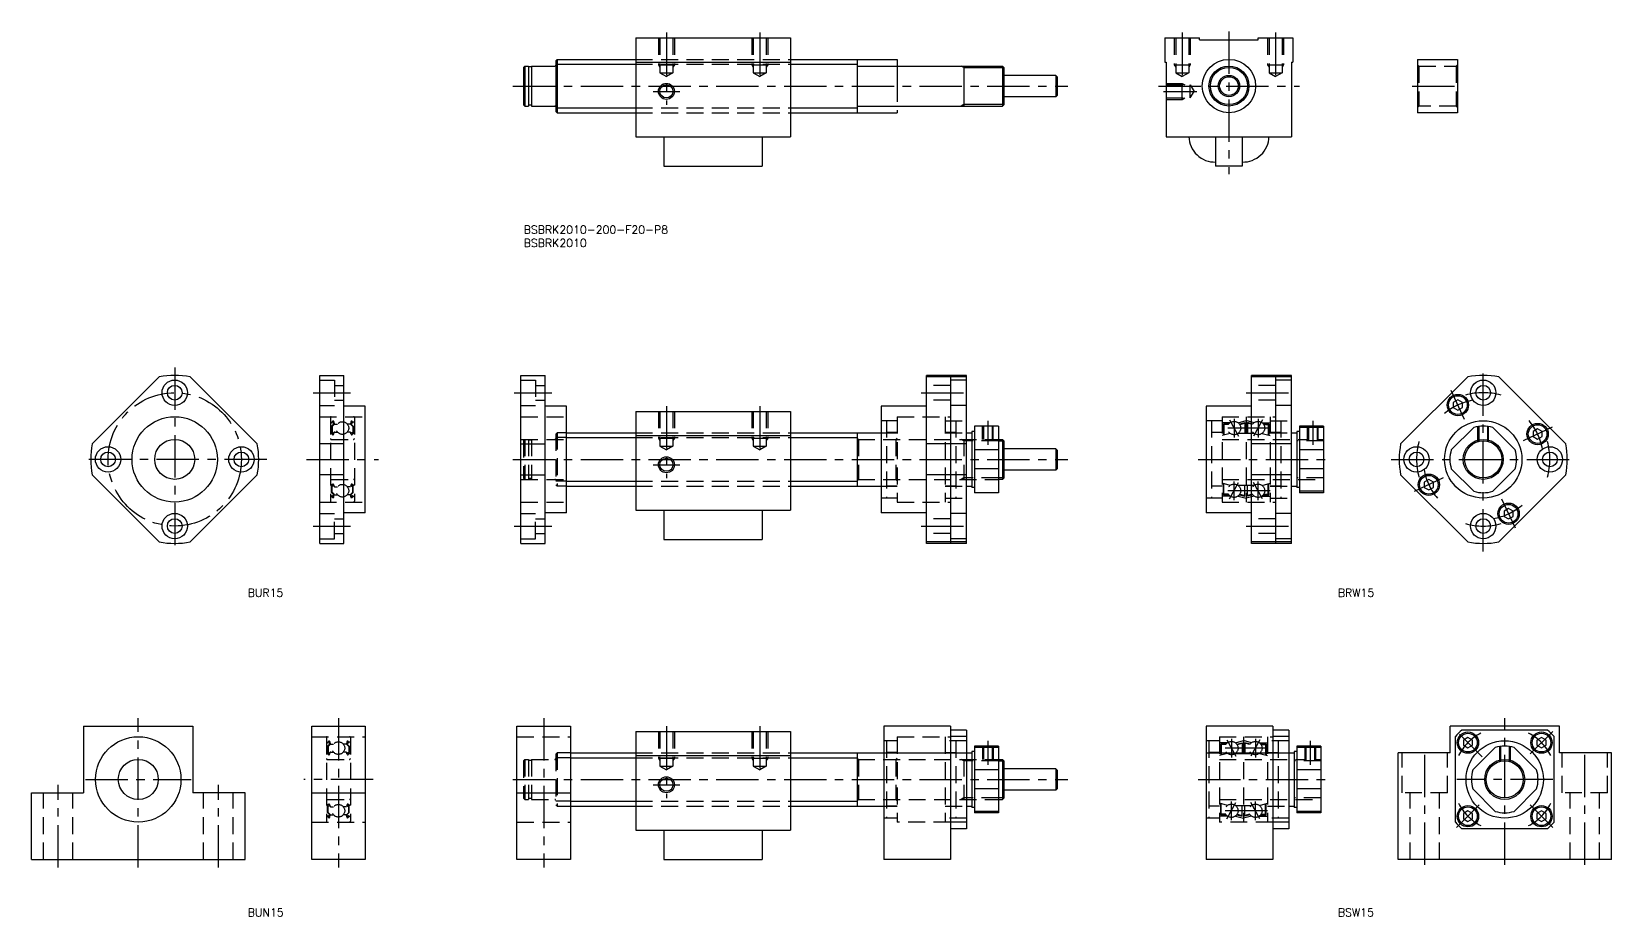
# Model space of a CAD drawing. Extents: x -184 to 408, y -259 to 73.
import ezdxf

# ---------------------------------------------------------------- set-up
doc = ezdxf.new("R2010")
doc.units = 0
doc.header["$LTSCALE"] = 0.5
for name, pattern in [('CENTER', [50.8, 31.75, -6.35, 6.35, -6.35]), ('DASHED', [19.05, 12.7, -6.35]), ('PHANTOM', [63.5, 31.75, -6.35, 6.35, -6.35, 6.35, -6.35])]:
    doc.linetypes.add(name, pattern=pattern)
for name, color, linetype in [('MSM_CENTER', 1, 'CENTER'), ('MSM_CONTINUOUS', 7, 'CONTINUOUS'), ('MSM_DASHED', 4, 'DASHED'), ('MSM_IMAGINARY', 6, 'PHANTOM'), ('MSM_NARROW', 5, 'CONTINUOUS'), ('MSM_PART_NUMBER', 7, 'CONTINUOUS')]:
    doc.layers.add(name, color=color, linetype=linetype)
doc.styles.get("Standard").update_dxf_attribs({"font": 'txt.shx', "height": 3, "bigfont": 'bigfont.shx'})

# ---------------------------------------------------------------- blocks, each defined once
blk = doc.blocks.new('*U15')
at = {"layer": 'MSM_PART_NUMBER'}
blk.add_text('BSBRK2010-200-F20-P8', height=3, dxfattribs=at).set_placement((0, -3))
blk = doc.blocks.new('*U16')
at = {"layer": 'MSM_PART_NUMBER'}
blk.add_text('BSBRK2010', height=3, dxfattribs=at).set_placement((0, -8))
blk = doc.blocks.new('*U17')
at = {"layer": 'MSM_PART_NUMBER'}
blk.add_text('BUR15', height=3, dxfattribs=at).set_placement((-103.46, -139.16))
blk = doc.blocks.new('*U18')
at = {"layer": 'MSM_PART_NUMBER'}
blk.add_text('BUN15', height=3, dxfattribs=at).set_placement((-103.46, -259))
blk = doc.blocks.new('*U19')
at = {"layer": 'MSM_PART_NUMBER'}
blk.add_text('BSW15', height=3, dxfattribs=at).set_placement((305.23, -259))
blk = doc.blocks.new('*U20')
at = {"layer": 'MSM_PART_NUMBER'}
blk.add_text('BRW15', height=3, dxfattribs=at).set_placement((305.23, -139.16))

msp = doc.modelspace()

# ---------------------------------------------------------------- linework, layer by layer
at = {"layer": 'MSM_CENTER'}
for p, q in [((53.5, 72.36), (53.5, 45.36)), ((88.5, 72.36), (88.5, 53.94)), ((246.9, 72.36), (246.9, 53.94)), ((264.4, 72.76), (264.4, 19.36)), ((281.9, 72.36), (281.9, 53.94)), ((-4, 52.36), (204, 52.36)), ((48.5, 50.36), (58.5, 50.36)), ((238, 52.36), (290.8, 52.36)), ((239.9, 50.36), (252.32, 50.36)), ((333.07, 52.36), (352.07, 52.36)), ((-130.81, -53.14), (-130.81, -122.14)), ((359.72, -122.14), (359.72, -53.14)), ((-78.96, -62.64), (-64.96, -62.64)), ((-3.5, -62.64), (10.5, -62.64)), ((149, -62.64), (168, -62.64)), ((270.81, -62.64), (289.81, -62.64)), ((352.75, -72.68), (347.67, -61.81)), ((53.5, -67.64), (53.5, -94.64)), ((88.5, -67.64), (88.5, -86.06)), ((174, -73.14), (174, -82.14)), ((279.81, -75.89), (261.81, -75.89)), ((264.61, -72.83), (268.01, -78.95)), ((266.31, -72.39), (266.31, -79.39)), ((277.01, -72.83), (273.61, -78.95)), ((275.31, -72.39), (275.31, -79.39)), ((295.81, -73.14), (295.81, -82.14)), ((385.55, -75.59), (374.67, -80.66)), ((-96.31, -87.64), (-165.31, -87.64)), ((-81.46, -87.64), (-54.46, -87.64)), ((-4, -87.64), (204, -87.64)), ((252.81, -87.64), (302.81, -87.64)), ((325.22, -87.64), (394.22, -87.64)), ((48.5, -89.64), (58.5, -89.64)), ((344.76, -94.61), (333.89, -99.68)), ((279.81, -99.39), (261.81, -99.39)), ((264.61, -102.45), (268.01, -96.33)), ((266.31, -102.89), (266.31, -95.89)), ((277.01, -102.45), (273.61, -96.33)), ((275.31, -102.89), (275.31, -95.89)), ((371.76, -113.47), (366.69, -102.59)), ((-78.96, -112.64), (-64.96, -112.64)), ((-3.5, -112.64), (10.5, -112.64)), ((149, -112.64), (168, -112.64)), ((270.81, -112.64), (289.81, -112.64)), ((-144.46, -240.64), (-144.46, -184.64)), ((-69.46, -184.64), (-69.46, -240.64)), ((7.5, -184.64), (7.5, -240.64)), ((53.5, -187.64), (53.5, -214.64)), ((88.5, -187.64), (88.5, -206.06)), ((367.77, -239.64), (367.77, -184.64)), ((174, -193.14), (174, -202.14)), ((263.61, -192.83), (267.01, -198.95)), ((265.31, -192.39), (265.31, -199.39)), ((276.01, -192.83), (272.61, -198.95)), ((274.31, -192.39), (274.31, -199.39)), ((294.81, -193.14), (294.81, -202.14)), ((359.28, -199.15), (350.8, -190.67)), ((377.32, -198.09), (385.8, -189.61)), ((278.81, -195.89), (260.81, -195.89)), ((337.77, -239.64), (337.77, -195.64)), ((397.77, -239.64), (397.77, -195.64)), ((-174.46, -240.64), (-174.46, -209.64)), ((-164.26, -207.64), (-124.66, -207.64)), ((-114.46, -240.64), (-114.46, -209.64)), ((-56.46, -207.64), (-82.46, -207.64)), ((-4, -207.64), (204, -207.64)), ((48.5, -209.64), (58.5, -209.64)), ((252.81, -207.64), (301.81, -207.64)), ((385.77, -207.64), (349.77, -207.64)), ((263.61, -222.45), (267.01, -216.33)), ((265.31, -222.89), (265.31, -215.89)), ((276.01, -222.45), (272.61, -216.33)), ((274.31, -222.89), (274.31, -215.89)), ((349.74, -225.67), (358.22, -217.18)), ((385.8, -225.67), (377.32, -217.18)), ((278.81, -219.39), (260.81, -219.39))]:
    msp.add_line(p, q, dxfattribs=at)
msp.add_circle((-130.81, -87.64), 25, dxfattribs=at)
for centre, radius, start, end in [((359.72, -87.64), 25, 74.5137, 105.4863), ((359.72, -87.64), 22.5, 99.70766, 130.29234), ((359.72, -87.64), 22.5, 9.70766, 40.29234), ((359.72, -87.64), 25, 164.5137, 195.4863), ((359.72, -87.64), 25, 344.5137, 15.4863), ((359.72, -87.64), 22.5, 189.70766, 220.29234), ((359.72, -87.64), 22.5, 279.70766, 310.29234), ((359.72, -87.64), 25, 254.5137, 285.4863), ((367.77, -207.64), 19.5, 117.30023, 152.69977), ((367.77, -207.64), 19.5, 27.30023, 62.69977), ((367.77, -207.64), 19.5, 207.30023, 242.69977), ((367.77, -207.64), 19.5, 297.30023, 332.69977)]:
    msp.add_arc(centre, radius, start, end, dxfattribs=at)
at = {"layer": 'MSM_CONTINUOUS'}
for p, q in [((42, 70.36), (100, 70.36)), ((42, 70.36), (42, 33.36)), ((100, 70.36), (100, 33.36)), ((240.4, 70.36), (253.4, 70.36)), ((240.4, 70.36), (240.4, 61.36)), ((253.4, 69.66), (253.4, 70.36)), ((253.4, 69.66), (275.4, 69.66)), ((275.4, 70.36), (288.4, 70.36)), ((275.4, 69.66), (275.4, 70.36)), ((288.4, 70.36), (288.4, 61.36)), ((0.5, 59.86), (0, 59.36)), ((0, 59.36), (0, 45.36)), ((0.5, 59.86), (1.85, 59.86)), ((0.5, 59.86), (0.5, 44.86)), ((1.85, 59.86), (1.85, 44.86)), ((3, 59.51), (1.85, 59.51)), ((3, 59.86), (3, 44.86)), ((3, 59.86), (11.7, 59.86)), ((12.5, 62.36), (12, 61.86)), ((12, 61.86), (12, 42.86)), ((12.5, 62.36), (42, 62.36)), ((12.5, 62.36), (12.5, 42.36)), ((42, 61.36), (100, 61.36)), ((100, 62.36), (125, 62.36)), ((125, 62.36), (125, 42.36)), ((125.3, 59.86), (179.5, 59.86)), ((165, 59.86), (165, 44.86)), ((180, 59.36), (179.5, 59.86)), ((179.5, 59.86), (179.5, 44.86)), ((180, 59.36), (180, 45.36)), ((240.4, 61.36), (240.9, 61.36)), ((240.9, 61.36), (240.9, 33.36)), ((287.9, 61.36), (287.9, 33.36)), ((287.9, 61.36), (288.4, 61.36)), ((335.07, 62.36), (350.07, 62.36)), ((335.07, 62.36), (335.07, 42.36)), ((350.07, 62.36), (350.07, 42.36)), ((199.5, 56.36), (180, 56.36)), ((200, 55.86), (199.5, 56.36)), ((199.5, 56.36), (199.5, 48.36)), ((200, 55.86), (200, 48.86)), ((199.5, 48.36), (180, 48.36)), ((199.5, 48.36), (200, 48.86)), ((0.5, 44.86), (0, 45.36)), ((0.5, 44.86), (1.85, 44.86)), ((3, 45.21), (1.85, 45.21)), ((3, 44.86), (11.7, 44.86)), ((12.5, 42.36), (12, 42.86)), ((12.5, 42.36), (42, 42.36)), ((100, 42.36), (125, 42.36)), ((125.3, 44.86), (179.5, 44.86)), ((180, 45.36), (179.5, 44.86)), ((350.07, 42.36), (335.07, 42.36)), ((42, 33.36), (100, 33.36)), ((52.53, 33.36), (52.53, 22.36)), ((89.46, 33.36), (89.46, 22.36)), ((240.9, 33.36), (287.9, 33.36)), ((259.4, 33.36), (259.4, 22.36)), ((269.4, 33.36), (269.4, 22.36)), ((52.53, 22.36), (89.46, 22.36)), ((269.4, 22.36), (259.4, 22.36)), ((-136.62, -56.68), (-161.77, -81.83)), ((-125, -56.68), (-99.85, -81.83)), ((-76.46, -119.14), (-76.46, -56.14)), ((-76.46, -56.14), (-67.46, -56.14)), ((-67.46, -119.14), (-67.46, -56.14)), ((-1, -119.14), (-1, -56.14)), ((-1, -56.14), (8, -56.14)), ((8, -119.14), (8, -56.14)), ((151, -119.14), (151, -56.14)), ((166, -56.14), (151, -56.14)), ((166, -56.68), (151, -56.68)), ((160, -56.14), (160, -119.14)), ((166, -119.14), (166, -56.14)), ((272.81, -119.14), (272.81, -56.14)), ((287.81, -56.14), (272.81, -56.14)), ((287.81, -56.68), (272.81, -56.68)), ((281.81, -56.14), (281.81, -119.14)), ((287.81, -119.14), (287.81, -56.14)), ((353.91, -56.68), (328.76, -81.83)), ((390.68, -81.83), (365.53, -56.68)), ((-59.46, -67.64), (-67.46, -67.64)), ((-59.46, -107.64), (-59.46, -67.64)), ((16, -67.64), (8, -67.64)), ((16, -107.64), (16, -67.64)), ((42, -69.64), (100, -69.64)), ((42, -69.64), (42, -106.64)), ((100, -69.64), (100, -106.64)), ((151, -67.64), (134, -67.64)), ((134, -67.64), (134, -107.64)), ((272.81, -67.64), (255.81, -67.64)), ((255.81, -67.64), (255.81, -107.64)), ((350.21, -65.28), (348.51, -66.26)), ((348.51, -66.26), (348.51, -68.23)), ((348.51, -68.23), (350.21, -69.21)), ((351.91, -66.26), (350.21, -65.28)), ((350.21, -69.21), (351.91, -68.23)), ((351.91, -68.23), (351.91, -66.26)), ((169, -75.14), (169, -100.14)), ((178, -75.14), (169, -75.14)), ((178, -75.14), (178, -100.14)), ((290.81, -75.14), (290.81, -100.14)), ((299.81, -75.14), (290.81, -75.14)), ((299.81, -75.66), (290.81, -75.66)), ((299.81, -75.14), (299.81, -100.14)), ((347.74, -84.06), (356.14, -75.66)), ((371.69, -84.06), (363.3, -75.66)), ((380.11, -76.17), (378.41, -77.15)), ((381.81, -77.15), (380.11, -76.17)), ((-67.46, -81.83), (-76.46, -81.83)), ((-1, -81.83), (8, -81.83)), ((16, -77.64), (42, -77.64)), ((42, -78.64), (100, -78.64)), ((100, -77.64), (134, -77.64)), ((125, -77.64), (125, -97.64)), ((166, -81.83), (151, -81.83)), ((166, -77.64), (168, -77.64)), ((169, -77.14), (168, -77.14)), ((168, -77.14), (168, -98.14)), ((178, -80.14), (179.5, -80.14)), ((180, -80.64), (179.5, -80.14)), ((179.5, -80.14), (179.5, -95.14)), ((180, -80.64), (180, -94.64)), ((287.81, -81.83), (272.81, -81.83)), ((287.81, -77.64), (289.81, -77.64)), ((290.81, -77.14), (289.81, -77.14)), ((289.81, -77.14), (289.81, -98.14)), ((378.41, -77.15), (378.41, -79.11)), ((378.41, -79.11), (380.11, -80.09)), ((380.11, -80.09), (381.81, -79.11)), ((381.81, -79.11), (381.81, -77.15)), ((178, -84.06), (169, -84.06)), ((199.5, -83.64), (180, -83.64)), ((200, -84.14), (199.5, -83.64)), ((199.5, -83.64), (199.5, -91.64)), ((200, -84.14), (200, -91.14)), ((299.81, -84.06), (290.81, -84.06)), ((-136.62, -118.6), (-161.77, -93.45)), ((-99.85, -93.45), (-125, -118.6)), ((-67.46, -93.45), (-76.46, -93.45)), ((-1, -93.45), (8, -93.45)), ((166, -93.45), (151, -93.45)), ((178, -91.22), (169, -91.22)), ((180, -94.64), (179.5, -95.14)), ((199.5, -91.64), (180, -91.64)), ((199.5, -91.64), (200, -91.14)), ((287.81, -93.45), (272.81, -93.45)), ((299.81, -91.22), (290.81, -91.22)), ((353.91, -118.6), (328.76, -93.45)), ((356.14, -99.61), (347.74, -91.22)), ((363.3, -99.61), (371.69, -91.22)), ((390.68, -93.45), (365.53, -118.6)), ((16, -97.64), (42, -97.64)), ((100, -97.64), (134, -97.64)), ((166, -97.64), (168, -97.64)), ((169, -98.14), (168, -98.14)), ((178, -100.14), (169, -100.14)), ((179.5, -95.14), (178, -95.14)), ((287.81, -97.64), (289.81, -97.64)), ((290.81, -98.14), (289.81, -98.14)), ((299.81, -99.61), (290.81, -99.61)), ((299.81, -100.14), (290.81, -100.14)), ((339.33, -95.18), (337.63, -96.16)), ((337.63, -96.16), (337.63, -98.13)), ((337.63, -98.13), (339.33, -99.11)), ((341.03, -96.16), (339.33, -95.18)), ((339.33, -99.11), (341.03, -98.13)), ((341.03, -98.13), (341.03, -96.16)), ((369.23, -106.07), (367.53, -107.05)), ((370.93, -107.05), (369.23, -106.07)), ((-59.46, -107.64), (-67.46, -107.64)), ((16, -107.64), (8, -107.64)), ((42, -106.64), (100, -106.64)), ((52.53, -106.64), (52.53, -117.64)), ((89.46, -106.64), (89.46, -117.64)), ((151, -107.64), (134, -107.64)), ((272.81, -107.64), (255.81, -107.64)), ((367.53, -107.05), (367.53, -109.01)), ((367.53, -109.01), (369.23, -109.99)), ((369.23, -109.99), (370.93, -109.01)), ((370.93, -109.01), (370.93, -107.05)), ((52.53, -117.64), (89.46, -117.64)), ((-76.46, -119.14), (-67.46, -119.14)), ((-1, -119.14), (8, -119.14)), ((166, -118.6), (151, -118.6)), ((166, -119.14), (151, -119.14)), ((287.81, -118.6), (272.81, -118.6)), ((287.81, -119.14), (272.81, -119.14)), ((-164.96, -187.64), (-164.96, -212.64)), ((-164.96, -187.64), (-123.96, -187.64)), ((-123.96, -187.64), (-123.96, -212.64)), ((-79.46, -237.64), (-79.46, -187.64)), ((-79.46, -187.64), (-59.46, -187.64)), ((-59.46, -187.64), (-59.46, -237.64)), ((-2.5, -237.64), (-2.5, -187.64)), ((-2.5, -187.64), (17.5, -187.64)), ((17.5, -187.64), (17.5, -237.64)), ((160, -187.64), (135, -187.64)), ((135, -187.64), (135, -237.64)), ((160, -187.64), (160, -237.64)), ((166, -189.14), (160.05, -189.14)), ((160.05, -189.14), (160.05, -226.14)), ((166, -189.14), (166, -226.14)), ((280.81, -187.64), (255.81, -187.64)), ((255.81, -187.64), (255.81, -237.64)), ((280.81, -187.64), (280.81, -237.64)), ((286.81, -189.14), (280.86, -189.14)), ((280.86, -189.14), (280.86, -226.14)), ((286.81, -189.14), (286.81, -226.14)), ((347.27, -197.64), (347.27, -187.64)), ((388.27, -187.64), (347.27, -187.64)), ((383.83, -189.14), (351.71, -189.14)), ((388.27, -197.64), (388.27, -187.64)), ((42, -189.64), (100, -189.64)), ((42, -189.64), (42, -226.64)), ((100, -189.64), (100, -226.64)), ((160, -191.64), (160.05, -191.64)), ((166, -191.57), (160.05, -191.57)), ((169, -195.14), (169, -220.14)), ((178, -195.14), (169, -195.14)), ((178, -195.14), (178, -220.14)), ((280.81, -191.64), (280.86, -191.64)), ((286.81, -191.57), (280.86, -191.57)), ((289.81, -195.14), (289.81, -220.14)), ((298.81, -195.14), (289.81, -195.14)), ((298.81, -195.14), (298.81, -220.14)), ((349.27, -223.7), (349.27, -191.57)), ((353.98, -191.89), (352.28, -192.87)), ((352.28, -192.87), (352.28, -194.83)), ((352.28, -194.83), (353.98, -195.81)), ((355.68, -192.87), (353.98, -191.89)), ((353.98, -195.81), (355.68, -194.83)), ((355.68, -194.83), (355.68, -192.87)), ((381.56, -191.89), (379.86, -192.87)), ((379.86, -192.87), (379.86, -194.83)), ((379.86, -194.83), (381.56, -195.81)), ((383.26, -192.87), (381.56, -191.89)), ((381.56, -195.81), (383.26, -194.83)), ((383.26, -194.83), (383.26, -192.87)), ((386.27, -223.7), (386.27, -191.57)), ((17.5, -197.64), (42, -197.64)), ((42, -198.64), (100, -198.64)), ((100, -197.64), (160, -197.64)), ((125, -197.64), (125, -217.64)), ((166, -197.64), (168, -197.64)), ((169, -197.14), (168, -197.14)), ((168, -197.14), (168, -218.14)), ((178, -195.66), (169, -195.66)), ((178, -200.14), (179.5, -200.14)), ((180, -200.64), (179.5, -200.14)), ((179.5, -200.14), (179.5, -215.14)), ((180, -200.64), (180, -214.64)), ((255.81, -197.64), (280.81, -197.64)), ((286.81, -197.64), (288.81, -197.64)), ((289.81, -197.14), (288.81, -197.14)), ((288.81, -197.14), (288.81, -218.14)), ((298.81, -195.66), (289.81, -195.66)), ((327.77, -237.64), (327.77, -197.64)), ((347.27, -197.64), (327.77, -197.64)), ((355.79, -204.06), (364.19, -195.66)), ((379.75, -204.06), (371.35, -195.66)), ((407.77, -197.64), (388.27, -197.64)), ((407.77, -237.64), (407.77, -197.64)), ((178, -204.06), (169, -204.06)), ((199.5, -203.64), (180, -203.64)), ((200, -204.14), (199.5, -203.64)), ((199.5, -203.64), (199.5, -211.64)), ((200, -204.14), (200, -211.14)), ((298.81, -204.06), (289.81, -204.06)), ((-184.46, -237.64), (-184.46, -212.64)), ((-184.46, -212.64), (-164.96, -212.64)), ((-104.46, -212.64), (-123.96, -212.64)), ((-104.46, -237.64), (-104.46, -212.64)), ((-79.46, -212.64), (-59.46, -212.64)), ((-2.5, -212.64), (17.5, -212.64)), ((178, -211.22), (169, -211.22)), ((199.5, -211.64), (180, -211.64)), ((199.5, -211.64), (200, -211.14)), ((298.81, -211.22), (289.81, -211.22)), ((364.19, -219.61), (355.79, -211.22)), ((371.35, -219.61), (379.75, -211.22)), ((17.5, -217.64), (42, -217.64)), ((100, -217.64), (135, -217.64)), ((166, -217.64), (168, -217.64)), ((169, -218.14), (168, -218.14)), ((178, -215.14), (179.5, -215.14)), ((180, -214.64), (179.5, -215.14)), ((286.81, -217.64), (288.81, -217.64)), ((289.81, -218.14), (288.81, -218.14)), ((160, -223.64), (160.05, -223.64)), ((166, -223.7), (160.05, -223.7)), ((178, -219.61), (169, -219.61)), ((178, -220.14), (169, -220.14)), ((280.81, -223.64), (280.86, -223.64)), ((286.81, -223.7), (280.86, -223.7)), ((298.81, -219.61), (289.81, -219.61)), ((298.81, -220.14), (289.81, -220.14)), ((353.98, -219.46), (352.28, -220.44)), ((352.28, -220.44), (352.28, -222.41)), ((352.28, -222.41), (353.98, -223.39)), ((355.68, -220.44), (353.98, -219.46)), ((353.98, -223.39), (355.68, -222.41)), ((355.68, -222.41), (355.68, -220.44)), ((381.56, -219.46), (379.86, -220.44)), ((379.86, -220.44), (379.86, -222.41)), ((379.86, -222.41), (381.56, -223.39)), ((383.26, -220.44), (381.56, -219.46)), ((381.56, -223.39), (383.26, -222.41)), ((383.26, -222.41), (383.26, -220.44)), ((42, -226.64), (100, -226.64)), ((52.53, -226.64), (52.53, -237.64)), ((89.46, -226.64), (89.46, -237.64)), ((166, -226.14), (160.05, -226.14)), ((286.81, -226.14), (280.86, -226.14)), ((383.83, -226.14), (351.71, -226.14)), ((-184.46, -237.64), (-104.46, -237.64)), ((-59.46, -237.64), (-79.46, -237.64)), ((17.5, -237.64), (-2.5, -237.64)), ((52.53, -237.64), (89.46, -237.64)), ((160, -237.64), (135, -237.64)), ((280.81, -237.64), (255.81, -237.64)), ((407.77, -237.64), (327.77, -237.64))]:
    msp.add_line(p, q, dxfattribs=at)
for centre, radius in [((264.4, 52.36), 10), ((264.4, 52.36), 7.5), ((264.4, 52.36), 4), ((264.4, 52.36), 3.5), ((53.5, 50.36), 2.46), ((-130.81, -62.64), 4.75), ((359.72, -62.64), 4.75), ((-130.81, -62.64), 2.75), ((350.21, -67.25), 4), ((350.21, -67.25), 3.5), ((359.72, -62.64), 2.75), ((-130.81, -87.64), 16), ((359.72, -87.64), 14.5), ((380.11, -78.13), 4), ((380.11, -78.13), 3.5), ((-155.81, -87.64), 4.75), ((-130.81, -87.64), 7.5), ((-105.81, -87.64), 4.75), ((334.72, -87.64), 4.75), ((359.72, -87.64), 6.96), ((384.72, -87.64), 4.75), ((-155.81, -87.64), 2.75), ((-105.81, -87.64), 2.75), ((53.5, -89.64), 2.46), ((334.72, -87.64), 2.75), ((384.72, -87.64), 2.75), ((339.33, -97.15), 4), ((339.33, -97.15), 3.5), ((369.23, -108.03), 4), ((369.23, -108.03), 3.5), ((-130.81, -112.64), 4.75), ((-130.81, -112.64), 2.75), ((359.72, -112.64), 4.75), ((359.72, -112.64), 2.75), ((-144.46, -207.64), 16), ((353.98, -193.85), 4), ((353.98, -193.85), 3.5), ((367.77, -207.64), 14.5), ((381.56, -193.85), 4), ((381.56, -193.85), 3.5), ((-144.46, -207.64), 7.5), ((367.77, -207.64), 6.96), ((53.5, -209.64), 2.46), ((353.98, -221.43), 4), ((353.98, -221.43), 3.5), ((381.56, -221.43), 4), ((381.56, -221.43), 3.5)]:
    msp.add_circle(centre, radius, dxfattribs=at)
for centre, radius, start, end in [((11.7, 60.16), 0.3, 270, 0), ((125.3, 60.16), 0.3, 180, 270), ((11.7, 44.56), 0.3, 0, 90), ((125.3, 44.56), 0.3, 90, 180), ((259.15, 33.59), 9.75, 181.35395, 271.4928), ((269.66, 33.59), 9.75, 268.5072, 358.64605), ((-130.81, -87.64), 31.5, 79.37126, 100.62874), ((359.72, -87.64), 31.5, 79.37126, 100.62874), ((359.72, -87.64), 12.5, 73.35764, 106.64236), ((-130.81, -87.64), 31.5, 169.37126, 190.62874), ((-130.81, -87.64), 31.5, 349.37126, 10.62874), ((359.72, -87.64), 31.5, 169.37126, 190.62874), ((359.72, -87.64), 31.5, 349.37126, 10.62874), ((359.72, -87.64), 12.5, 163.35764, 196.64236), ((359.72, -87.64), 12.5, 343.35764, 16.64236), ((359.72, -87.64), 12.5, 253.35764, 286.64236), ((-130.81, -87.64), 31.5, 259.37126, 280.62874), ((359.72, -87.64), 31.5, 259.37126, 280.62874), ((367.77, -207.64), 24.5, 130.96571, 139.03429), ((367.77, -207.64), 24.5, 40.96571, 49.03429), ((367.77, -207.64), 12.5, 73.35764, 106.64236), ((367.77, -207.64), 12.5, 163.35764, 196.64236), ((367.77, -207.64), 12.5, 343.35764, 16.64236), ((367.77, -207.64), 24.5, 220.96571, 229.03429), ((367.77, -207.64), 12.5, 253.35764, 286.64236), ((367.77, -207.64), 24.5, 310.96571, 319.03429)]:
    msp.add_arc(centre, radius, start, end, dxfattribs=at)
at = {"layer": 'MSM_DASHED'}
for p, q in [((50.5, 70.36), (50.5, 60.36)), ((51.04, 70.36), (51.04, 57.36)), ((55.96, 70.36), (55.96, 57.36)), ((56.5, 70.36), (56.5, 60.36)), ((85.5, 70.36), (85.5, 60.36)), ((86.04, 70.36), (86.04, 57.36)), ((90.96, 70.36), (90.96, 57.36)), ((91.5, 70.36), (91.5, 60.36)), ((243.9, 70.36), (243.9, 60.36)), ((244.44, 70.36), (244.44, 57.36)), ((249.36, 70.36), (249.36, 57.36)), ((249.9, 70.36), (249.9, 60.36)), ((278.9, 70.36), (278.9, 60.36)), ((279.44, 70.36), (279.44, 57.36)), ((284.36, 70.36), (284.36, 57.36)), ((284.9, 70.36), (284.9, 60.36)), ((42, 62.36), (100, 62.36)), ((42, 60.51), (100, 60.51)), ((50.5, 60.36), (56.5, 60.36)), ((50.5, 60.36), (51.04, 59.42)), ((56.5, 60.36), (55.96, 59.42)), ((85.5, 60.36), (91.5, 60.36)), ((85.5, 60.36), (86.04, 59.42)), ((91.5, 60.36), (90.96, 59.42)), ((243.9, 60.36), (249.9, 60.36)), ((243.9, 60.36), (244.44, 59.42)), ((249.9, 60.36), (249.36, 59.42)), ((278.9, 60.36), (284.9, 60.36)), ((278.9, 60.36), (279.44, 59.42)), ((284.9, 60.36), (284.36, 59.42)), ((335.57, 59.86), (335.07, 60.36)), ((335.57, 59.86), (349.57, 59.86)), ((335.57, 59.86), (335.57, 44.86)), ((349.57, 59.86), (350.07, 60.36)), ((349.57, 59.86), (349.57, 44.86)), ((51.04, 57.36), (55.96, 57.36)), ((51.04, 57.36), (53.5, 55.94)), ((55.96, 57.36), (53.5, 55.94)), ((86.04, 57.36), (90.96, 57.36)), ((86.04, 57.36), (88.5, 55.94)), ((90.96, 57.36), (88.5, 55.94)), ((240.9, 53.36), (246.9, 53.36)), ((244.44, 57.36), (249.36, 57.36)), ((244.44, 57.36), (246.9, 55.94)), ((249.36, 57.36), (246.9, 55.94)), ((246.9, 47.36), (246.9, 53.36)), ((246.9, 53.36), (247.84, 52.82)), ((279.44, 57.36), (284.36, 57.36)), ((279.44, 57.36), (281.9, 55.94)), ((284.36, 57.36), (281.9, 55.94)), ((240.9, 52.82), (249.9, 52.82)), ((240.9, 47.9), (249.9, 47.9)), ((246.9, 47.36), (247.84, 47.9)), ((249.9, 47.9), (249.9, 52.82)), ((249.9, 52.82), (251.32, 50.36)), ((249.9, 47.9), (251.32, 50.36)), ((42, 44.21), (100, 44.21)), ((42, 42.36), (100, 42.36)), ((240.9, 47.36), (246.9, 47.36)), ((335.57, 44.86), (335.07, 44.36)), ((349.57, 44.86), (335.57, 44.86)), ((349.57, 44.86), (350.07, 44.36)), ((-76.46, -57.89), (-70.96, -57.89)), ((-70.96, -57.89), (-70.96, -67.39)), ((-1, -57.89), (4.5, -57.89)), ((4.5, -57.89), (4.5, -67.39)), ((166, -57.89), (160, -57.89)), ((287.81, -57.89), (281.81, -57.89)), ((-70.96, -59.89), (-67.46, -59.89)), ((4.5, -59.89), (8, -59.89)), ((160, -59.89), (151, -59.89)), ((281.81, -59.89), (272.81, -59.89)), ((-76.46, -67.39), (-70.96, -67.39)), ((-70.96, -65.39), (-67.46, -65.39)), ((-1, -67.39), (4.5, -67.39)), ((4.5, -65.39), (8, -65.39)), ((50.5, -69.64), (50.5, -79.64)), ((51.04, -69.64), (51.04, -82.64)), ((55.96, -69.64), (55.96, -82.64)), ((56.5, -69.64), (56.5, -79.64)), ((85.5, -69.64), (85.5, -79.64)), ((86.04, -69.64), (86.04, -82.64)), ((90.96, -69.64), (90.96, -82.64)), ((91.5, -69.64), (91.5, -79.64)), ((160, -65.39), (151, -65.39)), ((166, -67.39), (160, -67.39)), ((281.81, -65.39), (272.81, -65.39)), ((287.81, -67.39), (281.81, -67.39)), ((-76.46, -71.64), (-59.46, -71.64)), ((-72.46, -71.94), (-72.46, -103.34)), ((-72.36, -73.69), (-71.9, -73.69)), ((-71.28, -74.45), (-72.03, -75.2)), ((-72.03, -75.2), (-72.03, -77.59)), ((-71.9, -73.69), (-71.65, -73.39)), ((-71.73, -74.1), (-71.88, -73.97)), ((-71.08, -74.54), (-71.83, -75.29)), ((-71.83, -75.29), (-71.83, -77.59)), ((-71.75, -73.82), (-71.5, -73.52)), ((-71.6, -73.94), (-71.75, -73.82)), ((-71.73, -74.1), (-71.6, -73.94)), ((-71.32, -73.58), (-71.28, -74.45)), ((-71.13, -73.56), (-71.06, -74.3)), ((-71.08, -74.07), (-71.08, -74.54)), ((-70.96, -74.39), (-69.81, -74.39)), ((-64.97, -74.39), (-66.11, -74.39)), ((-64.8, -73.56), (-64.87, -74.3)), ((-64.85, -74.07), (-64.85, -74.54)), ((-64.85, -74.54), (-64.1, -75.29)), ((-64.6, -73.58), (-64.65, -74.45)), ((-64.65, -74.45), (-63.9, -75.2)), ((-64.18, -73.82), (-64.43, -73.52)), ((-64.33, -73.94), (-64.18, -73.82)), ((-64.2, -74.1), (-64.33, -73.94)), ((-64.02, -73.69), (-64.27, -73.39)), ((-64.2, -74.1), (-64.05, -73.97)), ((-64.1, -75.29), (-64.1, -77.59)), ((-63.56, -73.69), (-64.02, -73.69)), ((-63.9, -75.2), (-63.9, -77.59)), ((-63.46, -71.94), (-63.46, -103.34)), ((-1, -71.64), (16, -71.64)), ((140, -73.14), (134, -73.14)), ((136, -73.14), (136, -102.14)), ((140, -71.64), (160, -71.64)), ((140, -71.64), (140, -103.64)), ((158, -71.64), (158, -103.64)), ((158, -73.14), (166, -73.14)), ((162, -73.14), (162, -102.14)), ((172, -80.14), (172, -75.14)), ((172.38, -75.14), (172.38, -80.14)), ((175.62, -75.14), (175.62, -80.14)), ((176, -80.14), (176, -75.14)), ((261.81, -73.14), (255.81, -73.14)), ((257.81, -73.14), (257.81, -102.14)), ((261.81, -71.64), (281.81, -71.64)), ((261.81, -71.64), (261.81, -103.64)), ((264.81, -73.89), (261.81, -73.89)), ((262.31, -74.39), (262.31, -78.56)), ((264.31, -74.39), (262.31, -74.39)), ((262.51, -74.59), (262.51, -78.5)), ((264.17, -74.59), (262.51, -74.59)), ((267.81, -73.89), (270.81, -73.08)), ((268.32, -74.4), (270.31, -73.87)), ((268.44, -74.58), (270.31, -74.08)), ((270.31, -73.87), (270.31, -77.89)), ((270.81, -71.64), (270.81, -103.64)), ((273.81, -73.89), (270.81, -73.08)), ((271.31, -73.87), (271.31, -77.89)), ((273.3, -74.4), (271.31, -73.87)), ((273.18, -74.58), (271.31, -74.08)), ((276.81, -73.89), (279.81, -73.89)), ((277.31, -74.39), (279.31, -74.39)), ((277.44, -74.59), (279.11, -74.59)), ((279.11, -74.59), (279.11, -78.5)), ((279.31, -74.39), (279.31, -78.56)), ((279.81, -71.64), (279.81, -103.64)), ((279.81, -73.14), (287.81, -73.14)), ((283.81, -73.14), (283.81, -102.14)), ((293.81, -80.68), (293.81, -75.14)), ((294.19, -75.14), (294.19, -80.68)), ((297.43, -75.14), (297.43, -80.68)), ((297.81, -80.68), (297.81, -75.14)), ((357.72, -80.93), (357.72, -75.3)), ((358.1, -75.24), (358.1, -80.87)), ((361.34, -75.24), (361.34, -80.87)), ((361.72, -80.93), (361.72, -75.3)), ((-72.26, -77.99), (-71.96, -77.99)), ((-72.16, -80.14), (-63.76, -80.14)), ((-71.96, -77.99), (-71.69, -78.32)), ((-71.38, -77.59), (-71.83, -77.59)), ((-71.83, -77.79), (-71.38, -77.79)), ((-71.54, -78.39), (-71.47, -78.39)), ((-71.38, -77.79), (-71.38, -77.59)), ((-71.28, -78.26), (-71.01, -77.52)), ((-70.83, -77.39), (-69.81, -77.39)), ((-65.1, -77.39), (-66.11, -77.39)), ((-64.65, -78.26), (-64.91, -77.52)), ((-64.55, -77.79), (-64.55, -77.59)), ((-64.55, -77.59), (-64.1, -77.59)), ((-64.1, -77.79), (-64.55, -77.79)), ((-64.39, -78.39), (-64.46, -78.39)), ((-63.96, -77.99), (-64.24, -78.32)), ((-63.66, -77.99), (-63.96, -77.99)), ((-1, -80.14), (16, -80.14)), ((0.5, -80.14), (0, -80.64)), ((0, -80.64), (0, -94.64)), ((0.5, -80.14), (0.5, -95.14)), ((1.85, -80.14), (1.85, -95.14)), ((3, -80.49), (1.85, -80.49)), ((3, -80.14), (3, -95.14)), ((12.5, -77.64), (12, -78.14)), ((12, -78.14), (12, -97.14)), ((16, -79.49), (12, -79.49)), ((12.5, -77.64), (12.5, -97.64)), ((16, -77.64), (12.5, -77.64)), ((42, -77.64), (100, -77.64)), ((42, -79.49), (100, -79.49)), ((50.5, -79.64), (56.5, -79.64)), ((50.5, -79.64), (51.04, -80.58)), ((51.04, -82.64), (55.96, -82.64)), ((51.04, -82.64), (53.5, -84.06)), ((55.96, -82.64), (53.5, -84.06)), ((56.5, -79.64), (55.96, -80.58)), ((85.5, -79.64), (91.5, -79.64)), ((85.5, -79.64), (86.04, -80.58)), ((86.04, -82.64), (90.96, -82.64)), ((86.04, -82.64), (88.5, -84.06)), ((90.96, -82.64), (88.5, -84.06)), ((91.5, -79.64), (90.96, -80.58)), ((125.5, -80.14), (125, -79.64)), ((125.3, -80.14), (178, -80.14)), ((125.5, -80.14), (125.5, -95.14)), ((134, -77.64), (140, -77.64)), ((140, -77.59), (136, -77.59)), ((139.5, -80.14), (140, -79.64)), ((139.5, -80.14), (139.5, -95.14)), ((162, -77.59), (158, -77.59)), ((158, -77.64), (166, -77.64)), ((165, -80.68), (164.06, -80.14)), ((165, -80.14), (165, -95.14)), ((178, -80.68), (165, -80.68)), ((261.81, -77.59), (257.81, -77.59)), ((264.81, -77.89), (261.81, -78.69)), ((261.81, -80.14), (293.81, -80.14)), ((273.81, -77.89), (267.81, -77.89)), ((276.81, -77.89), (279.81, -78.69)), ((283.81, -77.59), (279.81, -77.59)), ((279.81, -77.64), (287.81, -77.64)), ((299.81, -80.68), (289.81, -80.68)), ((297.81, -80.14), (299.81, -80.14)), ((0.5, -95.14), (0, -94.64)), ((165, -94.6), (164.06, -95.14)), ((178, -94.6), (165, -94.6)), ((299.81, -94.6), (289.81, -94.6)), ((-72.26, -97.29), (-71.96, -97.29)), ((-72.16, -95.14), (-63.76, -95.14)), ((-72.03, -100.07), (-72.03, -97.69)), ((-71.28, -100.82), (-72.03, -100.07)), ((-71.96, -97.29), (-71.69, -96.96)), ((-71.83, -97.49), (-71.38, -97.49)), ((-71.83, -99.99), (-71.83, -97.69)), ((-71.38, -97.69), (-71.83, -97.69)), ((-71.08, -100.74), (-71.83, -99.99)), ((-71.54, -96.89), (-71.47, -96.89)), ((-71.38, -97.49), (-71.38, -97.69)), ((-71.28, -97.02), (-71.01, -97.76)), ((-70.83, -97.89), (-69.81, -97.89)), ((-65.1, -97.89), (-66.11, -97.89)), ((-64.65, -97.02), (-64.91, -97.76)), ((-64.85, -100.74), (-64.1, -99.99)), ((-64.65, -100.82), (-63.9, -100.07)), ((-64.55, -97.49), (-64.55, -97.69)), ((-64.1, -97.49), (-64.55, -97.49)), ((-64.55, -97.69), (-64.1, -97.69)), ((-64.39, -96.89), (-64.46, -96.89)), ((-63.96, -97.29), (-64.24, -96.96)), ((-64.1, -99.99), (-64.1, -97.69)), ((-63.66, -97.29), (-63.96, -97.29)), ((-63.9, -100.07), (-63.9, -97.69)), ((-1, -95.14), (16, -95.14)), ((3, -94.79), (1.85, -94.79)), ((16, -95.79), (12, -95.79)), ((12.5, -97.64), (12, -97.14)), ((16, -97.64), (12.5, -97.64)), ((42, -95.79), (100, -95.79)), ((42, -97.64), (100, -97.64)), ((125.5, -95.14), (125, -95.64)), ((125.3, -95.14), (178, -95.14)), ((134, -97.64), (140, -97.64)), ((140, -97.69), (136, -97.69)), ((139.5, -95.14), (140, -95.64)), ((158, -97.64), (166, -97.64)), ((162, -97.69), (158, -97.69)), ((261.81, -97.69), (257.81, -97.69)), ((261.81, -95.14), (299.81, -95.14)), ((264.81, -97.39), (261.81, -96.58)), ((262.31, -100.89), (262.31, -96.72)), ((262.51, -100.69), (262.51, -96.77)), ((273.81, -97.39), (267.81, -97.39)), ((270.31, -101.41), (270.31, -97.39)), ((271.31, -101.41), (271.31, -97.39)), ((276.81, -97.39), (279.81, -96.58)), ((279.11, -100.69), (279.11, -96.77)), ((279.31, -100.89), (279.31, -96.72)), ((279.81, -97.64), (287.81, -97.64)), ((283.81, -97.69), (279.81, -97.69)), ((-76.46, -103.64), (-59.46, -103.64)), ((-72.36, -101.59), (-71.9, -101.59)), ((-71.9, -101.59), (-71.65, -101.88)), ((-71.73, -101.18), (-71.88, -101.31)), ((-71.6, -101.33), (-71.75, -101.46)), ((-71.75, -101.46), (-71.5, -101.76)), ((-71.73, -101.18), (-71.6, -101.33)), ((-71.32, -101.7), (-71.28, -100.82)), ((-71.13, -101.72), (-71.06, -100.98)), ((-71.08, -101.21), (-71.08, -100.74)), ((-70.96, -100.89), (-69.81, -100.89)), ((-64.97, -100.89), (-66.11, -100.89)), ((-64.8, -101.72), (-64.87, -100.98)), ((-64.85, -101.21), (-64.85, -100.74)), ((-64.6, -101.7), (-64.65, -100.82)), ((-64.18, -101.46), (-64.43, -101.76)), ((-64.2, -101.18), (-64.33, -101.33)), ((-64.33, -101.33), (-64.18, -101.46)), ((-64.02, -101.59), (-64.27, -101.88)), ((-64.2, -101.18), (-64.05, -101.31)), ((-63.56, -101.59), (-64.02, -101.59)), ((-1, -103.64), (16, -103.64)), ((140, -102.14), (134, -102.14)), ((140, -103.64), (160, -103.64)), ((158, -102.14), (166, -102.14)), ((261.81, -102.14), (255.81, -102.14)), ((264.81, -101.39), (261.81, -101.39)), ((261.81, -103.64), (281.81, -103.64)), ((264.31, -100.89), (262.31, -100.89)), ((264.17, -100.69), (262.51, -100.69)), ((267.81, -101.39), (270.81, -102.19)), ((268.32, -100.87), (270.31, -101.41)), ((268.44, -100.7), (270.31, -101.2)), ((273.81, -101.39), (270.81, -102.19)), ((273.18, -100.7), (271.31, -101.2)), ((273.3, -100.87), (271.31, -101.41)), ((276.81, -101.39), (279.81, -101.39)), ((277.31, -100.89), (279.31, -100.89)), ((277.44, -100.69), (279.11, -100.69)), ((279.81, -102.14), (287.81, -102.14)), ((-76.46, -107.89), (-70.96, -107.89)), ((-70.96, -117.39), (-70.96, -107.89)), ((-70.96, -109.89), (-67.46, -109.89)), ((-1, -107.89), (4.5, -107.89)), ((4.5, -117.39), (4.5, -107.89)), ((4.5, -109.89), (8, -109.89)), ((160, -109.89), (151, -109.89)), ((166, -107.89), (160, -107.89)), ((281.81, -109.89), (272.81, -109.89)), ((287.81, -107.89), (281.81, -107.89)), ((-76.46, -117.39), (-70.96, -117.39)), ((-70.96, -115.39), (-67.46, -115.39)), ((-1, -117.39), (4.5, -117.39)), ((4.5, -115.39), (8, -115.39)), ((160, -115.39), (151, -115.39)), ((166, -117.39), (160, -117.39)), ((281.81, -115.39), (272.81, -115.39)), ((287.81, -117.39), (281.81, -117.39)), ((-79.46, -191.64), (-59.46, -191.64)), ((-73.96, -191.94), (-73.96, -223.34)), ((-73.86, -193.69), (-73.4, -193.69)), ((-72.78, -194.45), (-73.53, -195.2)), ((-73.53, -195.2), (-73.53, -197.59)), ((-73.4, -193.69), (-73.15, -193.39)), ((-73.23, -194.1), (-73.38, -193.97)), ((-72.58, -194.54), (-73.33, -195.29)), ((-73.33, -195.29), (-73.33, -197.59)), ((-73.25, -193.82), (-73, -193.52)), ((-73.1, -193.94), (-73.25, -193.82)), ((-73.23, -194.1), (-73.1, -193.94)), ((-72.82, -193.58), (-72.78, -194.45)), ((-72.63, -193.56), (-72.56, -194.3)), ((-72.58, -194.07), (-72.58, -194.54)), ((-72.46, -194.39), (-71.31, -194.39)), ((-66.47, -194.39), (-67.61, -194.39)), ((-66.3, -193.56), (-66.37, -194.3)), ((-66.35, -194.07), (-66.35, -194.54)), ((-66.35, -194.54), (-65.6, -195.29)), ((-66.1, -193.58), (-66.15, -194.45)), ((-66.15, -194.45), (-65.4, -195.2)), ((-65.68, -193.82), (-65.93, -193.52)), ((-65.83, -193.94), (-65.68, -193.82)), ((-65.7, -194.1), (-65.83, -193.94)), ((-65.52, -193.69), (-65.77, -193.39)), ((-65.7, -194.1), (-65.55, -193.97)), ((-65.6, -195.29), (-65.6, -197.59)), ((-65.06, -193.69), (-65.52, -193.69)), ((-65.4, -195.2), (-65.4, -197.59)), ((-64.96, -191.94), (-64.96, -223.34)), ((-2.5, -191.64), (17.5, -191.64)), ((50.5, -189.64), (50.5, -199.64)), ((51.04, -189.64), (51.04, -202.64)), ((55.96, -189.64), (55.96, -202.64)), ((56.5, -189.64), (56.5, -199.64)), ((85.5, -189.64), (85.5, -199.64)), ((86.04, -189.64), (86.04, -202.64)), ((90.96, -189.64), (90.96, -202.64)), ((91.5, -189.64), (91.5, -199.64)), ((140, -193.14), (135, -193.14)), ((136, -193.14), (136, -222.14)), ((140, -191.64), (140, -223.64)), ((140, -191.64), (160, -191.64)), ((158, -191.64), (158, -223.64)), ((166, -193.14), (158, -193.14)), ((162, -193.14), (162, -222.14)), ((172, -195.14), (172, -200.14)), ((172.38, -195.14), (172.38, -200.14)), ((175.62, -195.14), (175.62, -200.14)), ((176, -195.14), (176, -200.14)), ((260.81, -193.14), (255.81, -193.14)), ((256.81, -193.14), (256.81, -222.14)), ((260.81, -191.64), (260.81, -223.64)), ((260.81, -191.64), (280.81, -191.64)), ((263.81, -193.89), (260.81, -193.89)), ((261.31, -194.39), (261.31, -198.56)), ((263.31, -194.39), (261.31, -194.39)), ((261.51, -194.59), (261.51, -198.5)), ((263.17, -194.59), (261.51, -194.59)), ((266.81, -193.89), (269.81, -193.08)), ((267.32, -194.4), (269.31, -193.87)), ((267.44, -194.58), (269.31, -194.08)), ((269.31, -193.87), (269.31, -197.89)), ((269.81, -191.64), (269.81, -223.64)), ((272.81, -193.89), (269.81, -193.08)), ((270.31, -193.87), (270.31, -197.89)), ((272.3, -194.4), (270.31, -193.87)), ((272.18, -194.58), (270.31, -194.08)), ((275.81, -193.89), (278.81, -193.89)), ((276.31, -194.39), (278.31, -194.39)), ((276.44, -194.59), (278.11, -194.59)), ((278.11, -194.59), (278.11, -198.5)), ((278.31, -194.39), (278.31, -198.56)), ((278.81, -191.64), (278.81, -223.64)), ((286.81, -193.14), (278.81, -193.14)), ((282.81, -193.14), (282.81, -222.14)), ((292.81, -195.14), (292.81, -200.68)), ((293.19, -195.14), (293.19, -200.68)), ((296.43, -195.14), (296.43, -200.68)), ((296.81, -195.14), (296.81, -200.68)), ((365.77, -195.3), (365.77, -200.97)), ((366.15, -195.24), (366.15, -200.87)), ((369.39, -195.24), (369.39, -200.87)), ((369.77, -195.3), (369.77, -200.97)), ((-73.76, -197.99), (-73.46, -197.99)), ((-73.66, -200.14), (-65.26, -200.14)), ((-73.46, -197.99), (-73.19, -198.32)), ((-72.88, -197.59), (-73.33, -197.59)), ((-73.33, -197.79), (-72.88, -197.79)), ((-73.04, -198.39), (-72.97, -198.39)), ((-72.88, -197.79), (-72.88, -197.59)), ((-72.78, -198.26), (-72.51, -197.52)), ((-72.33, -197.39), (-71.31, -197.39)), ((-66.6, -197.39), (-67.61, -197.39)), ((-66.15, -198.26), (-66.41, -197.52)), ((-66.05, -197.79), (-66.05, -197.59)), ((-66.05, -197.59), (-65.6, -197.59)), ((-65.6, -197.79), (-66.05, -197.79)), ((-65.89, -198.39), (-65.96, -198.39)), ((-65.46, -197.99), (-65.74, -198.32)), ((-65.16, -197.99), (-65.46, -197.99)), ((0.5, -200.14), (0, -200.64)), ((0, -200.64), (0, -214.64)), ((0.5, -200.14), (0.5, -215.14)), ((0.5, -200.14), (1.85, -200.14)), ((1.85, -200.14), (1.85, -215.14)), ((3, -200.49), (1.85, -200.49)), ((3, -200.14), (3, -215.14)), ((3, -200.14), (11.7, -200.14)), ((12.5, -197.64), (12, -198.14)), ((12, -198.14), (12, -217.14)), ((17.5, -199.49), (12, -199.49)), ((12.5, -197.64), (12.5, -217.64)), ((17.5, -197.64), (12.5, -197.64)), ((42, -197.64), (100, -197.64)), ((42, -199.49), (100, -199.49)), ((50.5, -199.64), (56.5, -199.64)), ((50.5, -199.64), (51.04, -200.58)), ((56.5, -199.64), (55.96, -200.58)), ((85.5, -199.64), (91.5, -199.64)), ((85.5, -199.64), (86.04, -200.58)), ((91.5, -199.64), (90.96, -200.58)), ((125.5, -200.14), (125, -199.64)), ((125.3, -200.14), (178, -200.14)), ((125.5, -200.14), (125.5, -215.14)), ((140, -197.59), (136, -197.59)), ((139.5, -200.14), (140, -199.64)), ((139.5, -200.14), (139.5, -215.14)), ((158, -197.59), (162, -197.59)), ((160, -197.64), (166, -197.64)), ((165, -200.68), (164.06, -200.14)), ((165, -200.14), (165, -215.14)), ((178, -200.68), (165, -200.68)), ((260.81, -197.59), (256.81, -197.59)), ((263.81, -197.89), (260.81, -198.69)), ((260.81, -200.14), (292.81, -200.14)), ((266.81, -197.89), (272.81, -197.89)), ((275.81, -197.89), (278.81, -198.69)), ((278.81, -197.59), (282.81, -197.59)), ((280.81, -197.64), (286.81, -197.64)), ((298.81, -200.68), (288.81, -200.68)), ((296.81, -200.14), (298.81, -200.14)), ((329.27, -212.64), (329.27, -197.64)), ((346.27, -212.64), (346.27, -197.64)), ((389.27, -212.64), (389.27, -197.64)), ((406.27, -212.64), (406.27, -197.64)), ((51.04, -202.64), (55.96, -202.64)), ((51.04, -202.64), (53.5, -204.06)), ((55.96, -202.64), (53.5, -204.06)), ((86.04, -202.64), (90.96, -202.64)), ((86.04, -202.64), (88.5, -204.06)), ((90.96, -202.64), (88.5, -204.06)), ((-179.96, -237.64), (-179.96, -212.64)), ((-168.96, -237.64), (-168.96, -212.64)), ((-119.96, -237.64), (-119.96, -212.64)), ((-108.96, -237.64), (-108.96, -212.64)), ((346.27, -212.64), (329.27, -212.64)), ((332.27, -237.64), (332.27, -212.64)), ((343.27, -237.64), (343.27, -212.64)), ((406.27, -212.64), (389.27, -212.64)), ((392.27, -237.64), (392.27, -212.64)), ((403.27, -237.64), (403.27, -212.64)), ((-73.76, -217.29), (-73.46, -217.29)), ((-73.66, -215.14), (-65.26, -215.14)), ((-73.53, -220.07), (-73.53, -217.69)), ((-73.46, -217.29), (-73.19, -216.96)), ((-73.33, -217.49), (-72.88, -217.49)), ((-73.33, -219.99), (-73.33, -217.69)), ((-72.88, -217.69), (-73.33, -217.69)), ((-73.04, -216.89), (-72.97, -216.89)), ((-72.88, -217.49), (-72.88, -217.69)), ((-72.78, -217.02), (-72.51, -217.76)), ((-72.33, -217.89), (-71.31, -217.89)), ((-66.6, -217.89), (-67.61, -217.89)), ((-66.15, -217.02), (-66.41, -217.76)), ((-66.05, -217.49), (-66.05, -217.69)), ((-65.6, -217.49), (-66.05, -217.49)), ((-66.05, -217.69), (-65.6, -217.69)), ((-65.89, -216.89), (-65.96, -216.89)), ((-65.46, -217.29), (-65.74, -216.96)), ((-65.6, -219.99), (-65.6, -217.69)), ((-65.16, -217.29), (-65.46, -217.29)), ((-65.4, -220.07), (-65.4, -217.69)), ((0.5, -215.14), (0, -214.64)), ((0.5, -215.14), (1.85, -215.14)), ((3, -214.79), (1.85, -214.79)), ((3, -215.14), (11.7, -215.14)), ((17.5, -215.79), (12, -215.79)), ((12.5, -217.64), (12, -217.14)), ((12.5, -217.64), (17.5, -217.64)), ((42, -215.79), (100, -215.79)), ((42, -217.64), (100, -217.64)), ((125.5, -215.14), (125, -215.64)), ((125.3, -215.14), (178, -215.14)), ((135, -217.64), (140, -217.64)), ((140, -217.69), (136, -217.69)), ((139.5, -215.14), (140, -215.64)), ((158, -217.64), (166, -217.64)), ((158, -217.69), (162, -217.69)), ((165, -214.6), (164.06, -215.14)), ((178, -214.6), (165, -214.6)), ((260.81, -217.69), (256.81, -217.69)), ((260.81, -215.14), (298.81, -215.14)), ((263.81, -217.39), (260.81, -216.58)), ((261.31, -220.89), (261.31, -216.72)), ((261.51, -220.69), (261.51, -216.77)), ((266.81, -217.39), (272.81, -217.39)), ((269.31, -221.41), (269.31, -217.39)), ((270.31, -221.41), (270.31, -217.39)), ((275.81, -217.39), (278.81, -216.58)), ((278.11, -220.69), (278.11, -216.77)), ((278.31, -220.89), (278.31, -216.72)), ((278.81, -217.64), (286.81, -217.64)), ((278.81, -217.69), (282.81, -217.69)), ((298.81, -214.6), (288.81, -214.6)), ((-79.46, -223.64), (-59.46, -223.64)), ((-73.86, -221.59), (-73.4, -221.59)), ((-72.78, -220.82), (-73.53, -220.07)), ((-73.4, -221.59), (-73.15, -221.88)), ((-73.23, -221.18), (-73.38, -221.31)), ((-72.58, -220.74), (-73.33, -219.99)), ((-73.1, -221.33), (-73.25, -221.46)), ((-73.25, -221.46), (-73, -221.76)), ((-73.23, -221.18), (-73.1, -221.33)), ((-72.82, -221.7), (-72.78, -220.82)), ((-72.63, -221.72), (-72.56, -220.98)), ((-72.58, -221.21), (-72.58, -220.74)), ((-72.46, -220.89), (-71.31, -220.89)), ((-66.47, -220.89), (-67.61, -220.89)), ((-66.3, -221.72), (-66.37, -220.98)), ((-66.35, -220.74), (-65.6, -219.99)), ((-66.35, -221.21), (-66.35, -220.74)), ((-66.15, -220.82), (-65.4, -220.07)), ((-66.1, -221.7), (-66.15, -220.82)), ((-65.68, -221.46), (-65.93, -221.76)), ((-65.7, -221.18), (-65.83, -221.33)), ((-65.83, -221.33), (-65.68, -221.46)), ((-65.52, -221.59), (-65.77, -221.88)), ((-65.7, -221.18), (-65.55, -221.31)), ((-65.06, -221.59), (-65.52, -221.59)), ((-2.5, -223.64), (17.5, -223.64)), ((140, -222.14), (135, -222.14)), ((160, -223.64), (140, -223.64)), ((166, -222.14), (158, -222.14)), ((260.81, -222.14), (255.81, -222.14)), ((263.81, -221.39), (260.81, -221.39)), ((280.81, -223.64), (260.81, -223.64)), ((263.31, -220.89), (261.31, -220.89)), ((263.17, -220.69), (261.51, -220.69)), ((266.81, -221.39), (269.81, -222.19)), ((267.32, -220.87), (269.31, -221.41)), ((267.44, -220.7), (269.31, -221.2)), ((272.81, -221.39), (269.81, -222.19)), ((272.18, -220.7), (270.31, -221.2)), ((272.3, -220.87), (270.31, -221.41)), ((275.81, -221.39), (278.81, -221.39)), ((276.31, -220.89), (278.31, -220.89)), ((276.44, -220.69), (278.11, -220.69)), ((286.81, -222.14), (278.81, -222.14))]:
    msp.add_line(p, q, dxfattribs=at)
for centre, radius in [((-67.96, -75.89), 2.38), ((266.31, -75.89), 2.5), ((275.31, -75.89), 2.5), ((-67.96, -99.39), 2.38), ((266.31, -99.39), 2.5), ((275.31, -99.39), 2.5), ((-69.46, -195.89), 2.38), ((265.31, -195.89), 2.5), ((274.31, -195.89), 2.5), ((-69.46, -219.39), 2.38), ((265.31, -219.39), 2.5), ((274.31, -219.39), 2.5)]:
    msp.add_circle(centre, radius, dxfattribs=at)
for centre, radius, start, end in [((-72.16, -71.94), 0.3, 90, 180), ((-72.36, -73.59), 0.1, 180, 270), ((-71.75, -73.82), 0.2, 140.00022, 230.08482), ((-71.42, -73.58), 0.3, 4.99676, 140.00022), ((-71.42, -73.58), 0.1, 2.81982, 140.00331), ((-70.96, -74.29), 0.1, 184.99676, 269.9995), ((-64.97, -74.29), 0.1, 270.0005, 355.00324), ((-64.5, -73.58), 0.3, 39.99978, 175.00324), ((-64.5, -73.58), 0.1, 39.99669, 177.18018), ((-64.18, -73.82), 0.2, 309.91518, 39.99978), ((-63.76, -71.94), 0.3, 0, 90), ((-63.56, -73.59), 0.1, 270, 0), ((-72.26, -78.19), 0.2, 90, 180), ((-72.16, -79.84), 0.3, 180, 270), ((-71.83, -77.59), 0.2, 180, 270), ((-71.54, -78.19), 0.2, 219.99622, 270), ((-71.47, -78.19), 0.2, 270, 339.9919), ((-70.83, -77.59), 0.2, 90, 159.9919), ((-65.1, -77.59), 0.2, 20.0081, 90), ((-64.46, -78.19), 0.2, 200.0081, 270), ((-64.39, -78.19), 0.2, 270, 320.00378), ((-64.1, -77.59), 0.2, 270, 0), ((-63.76, -79.84), 0.3, 270, 0), ((-63.66, -78.19), 0.2, 0, 90), ((11.7, -79.84), 0.3, 270, 0), ((125.3, -79.84), 0.3, 180, 270), ((-72.16, -95.44), 0.3, 90, 180), ((-72.26, -97.09), 0.2, 180, 270), ((-71.83, -97.69), 0.2, 90, 180), ((-71.54, -97.09), 0.2, 90, 140.00378), ((-71.47, -97.09), 0.2, 20.0081, 90), ((-70.83, -97.69), 0.2, 200.0081, 270), ((-65.1, -97.69), 0.2, 270, 339.9919), ((-64.46, -97.09), 0.2, 90, 159.9919), ((-64.39, -97.09), 0.2, 39.99622, 90), ((-64.1, -97.69), 0.2, 0, 90), ((-63.76, -95.44), 0.3, 0, 90), ((-63.66, -97.09), 0.2, 270, 0), ((11.7, -95.44), 0.3, 0, 90), ((125.3, -95.44), 0.3, 90, 180), ((-72.36, -101.69), 0.1, 90, 180), ((-72.16, -103.34), 0.3, 180, 270), ((-71.75, -101.46), 0.2, 129.91518, 219.99978), ((-71.42, -101.69), 0.3, 219.99978, 355.00324), ((-71.42, -101.69), 0.1, 219.99669, 357.18018), ((-70.96, -100.99), 0.1, 90.0005, 175.00324), ((-64.97, -100.99), 0.1, 4.99676, 89.9995), ((-64.5, -101.69), 0.3, 184.99676, 320.00022), ((-64.5, -101.69), 0.1, 182.81982, 320.00331), ((-64.18, -101.46), 0.2, 320.00022, 50.08482), ((-63.76, -103.34), 0.3, 270, 0), ((-63.56, -101.69), 0.1, 0, 90), ((-73.66, -191.94), 0.3, 90, 180), ((-73.86, -193.59), 0.1, 180, 270), ((-73.25, -193.82), 0.2, 140.00022, 230.08482), ((-72.92, -193.58), 0.3, 4.99676, 140.00022), ((-72.92, -193.58), 0.1, 2.81982, 140.00331), ((-72.46, -194.29), 0.1, 184.99676, 269.9995), ((-66.47, -194.29), 0.1, 270.0005, 355.00324), ((-66, -193.58), 0.3, 39.99978, 175.00324), ((-66, -193.58), 0.1, 39.99669, 177.18018), ((-65.68, -193.82), 0.2, 309.91518, 39.99978), ((-65.26, -191.94), 0.3, 0, 90), ((-65.06, -193.59), 0.1, 270, 0), ((-73.76, -198.19), 0.2, 90, 180), ((-73.66, -199.84), 0.3, 180, 270), ((-73.33, -197.59), 0.2, 180, 270), ((-73.04, -198.19), 0.2, 219.99622, 270), ((-72.97, -198.19), 0.2, 270, 339.9919), ((-72.33, -197.59), 0.2, 90, 159.9919), ((-66.6, -197.59), 0.2, 20.0081, 90), ((-65.96, -198.19), 0.2, 200.0081, 270), ((-65.89, -198.19), 0.2, 270, 320.00378), ((-65.6, -197.59), 0.2, 270, 0), ((-65.26, -199.84), 0.3, 270, 0), ((-65.16, -198.19), 0.2, 0, 90), ((11.7, -199.84), 0.3, 270, 0), ((125.3, -199.84), 0.3, 180, 270), ((-73.66, -215.44), 0.3, 90, 180), ((-73.76, -217.09), 0.2, 180, 270), ((-73.33, -217.69), 0.2, 90, 180), ((-73.04, -217.09), 0.2, 90, 140.00378), ((-72.97, -217.09), 0.2, 20.0081, 90), ((-72.33, -217.69), 0.2, 200.0081, 270), ((-66.6, -217.69), 0.2, 270, 339.9919), ((-65.96, -217.09), 0.2, 90, 159.9919), ((-65.89, -217.09), 0.2, 39.99622, 90), ((-65.6, -217.69), 0.2, 0, 90), ((-65.26, -215.44), 0.3, 0, 90), ((-65.16, -217.09), 0.2, 270, 0), ((11.7, -215.44), 0.3, 0, 90), ((125.3, -215.44), 0.3, 90, 180), ((-73.86, -221.69), 0.1, 90, 180), ((-73.66, -223.34), 0.3, 180, 270), ((-73.25, -221.46), 0.2, 129.91518, 219.99978), ((-72.92, -221.69), 0.3, 219.99978, 355.00324), ((-72.92, -221.69), 0.1, 219.99669, 357.18018), ((-72.46, -220.99), 0.1, 90.0005, 175.00324), ((-66.47, -220.99), 0.1, 4.99676, 89.9995), ((-66, -221.69), 0.3, 184.99676, 320.00022), ((-66, -221.69), 0.1, 182.81982, 320.00331), ((-65.68, -221.46), 0.2, 320.00022, 50.08482), ((-65.26, -223.34), 0.3, 270, 0), ((-65.06, -221.69), 0.1, 0, 90)]:
    msp.add_arc(centre, radius, start, end, dxfattribs=at)
at = {"layer": 'MSM_IMAGINARY'}
for p, q in [((125, 62.36), (140, 62.36)), ((140, 62.36), (140, 42.36)), ((125, 42.36), (140, 42.36))]:
    msp.add_line(p, q, dxfattribs=at)
at = {"layer": 'MSM_NARROW'}
for p, q in [((12, 60.51), (42, 60.51)), ((100, 60.51), (125, 60.51)), ((165, 59.32), (164.06, 59.86)), ((165, 59.32), (180, 59.32)), ((12, 44.21), (42, 44.21)), ((100, 44.21), (125, 44.21)), ((165, 45.4), (164.06, 44.86)), ((180, 45.4), (165, 45.4)), ((16, -79.49), (42, -79.49)), ((100, -79.49), (125, -79.49)), ((178, -80.68), (180, -80.68)), ((180, -94.6), (178, -94.6)), ((16, -95.79), (42, -95.79)), ((100, -95.79), (125, -95.79)), ((17.5, -199.49), (42, -199.49)), ((100, -199.49), (125, -199.49)), ((178, -200.68), (180, -200.68)), ((17.5, -215.79), (42, -215.79)), ((100, -215.79), (125, -215.79)), ((180, -214.6), (178, -214.6))]:
    msp.add_line(p, q, dxfattribs=at)
for centre, radius in [((264.4, 52.36), 6.96), ((53.5, 50.36), 3), ((359.72, -87.64), 7.5), ((53.5, -89.64), 3), ((367.77, -207.64), 7.5), ((53.5, -209.64), 3)]:
    msp.add_circle(centre, radius, dxfattribs=at)

# ---------------------------------------------------------------- block references
at = {"layer": 'MSM_CONTINUOUS'}
for name in ['*U15', '*U16', '*U17', '*U20', '*U18', '*U19']:
    msp.add_blockref(name, (0, 0), dxfattribs=at)

doc.saveas('drawing.dxf')
